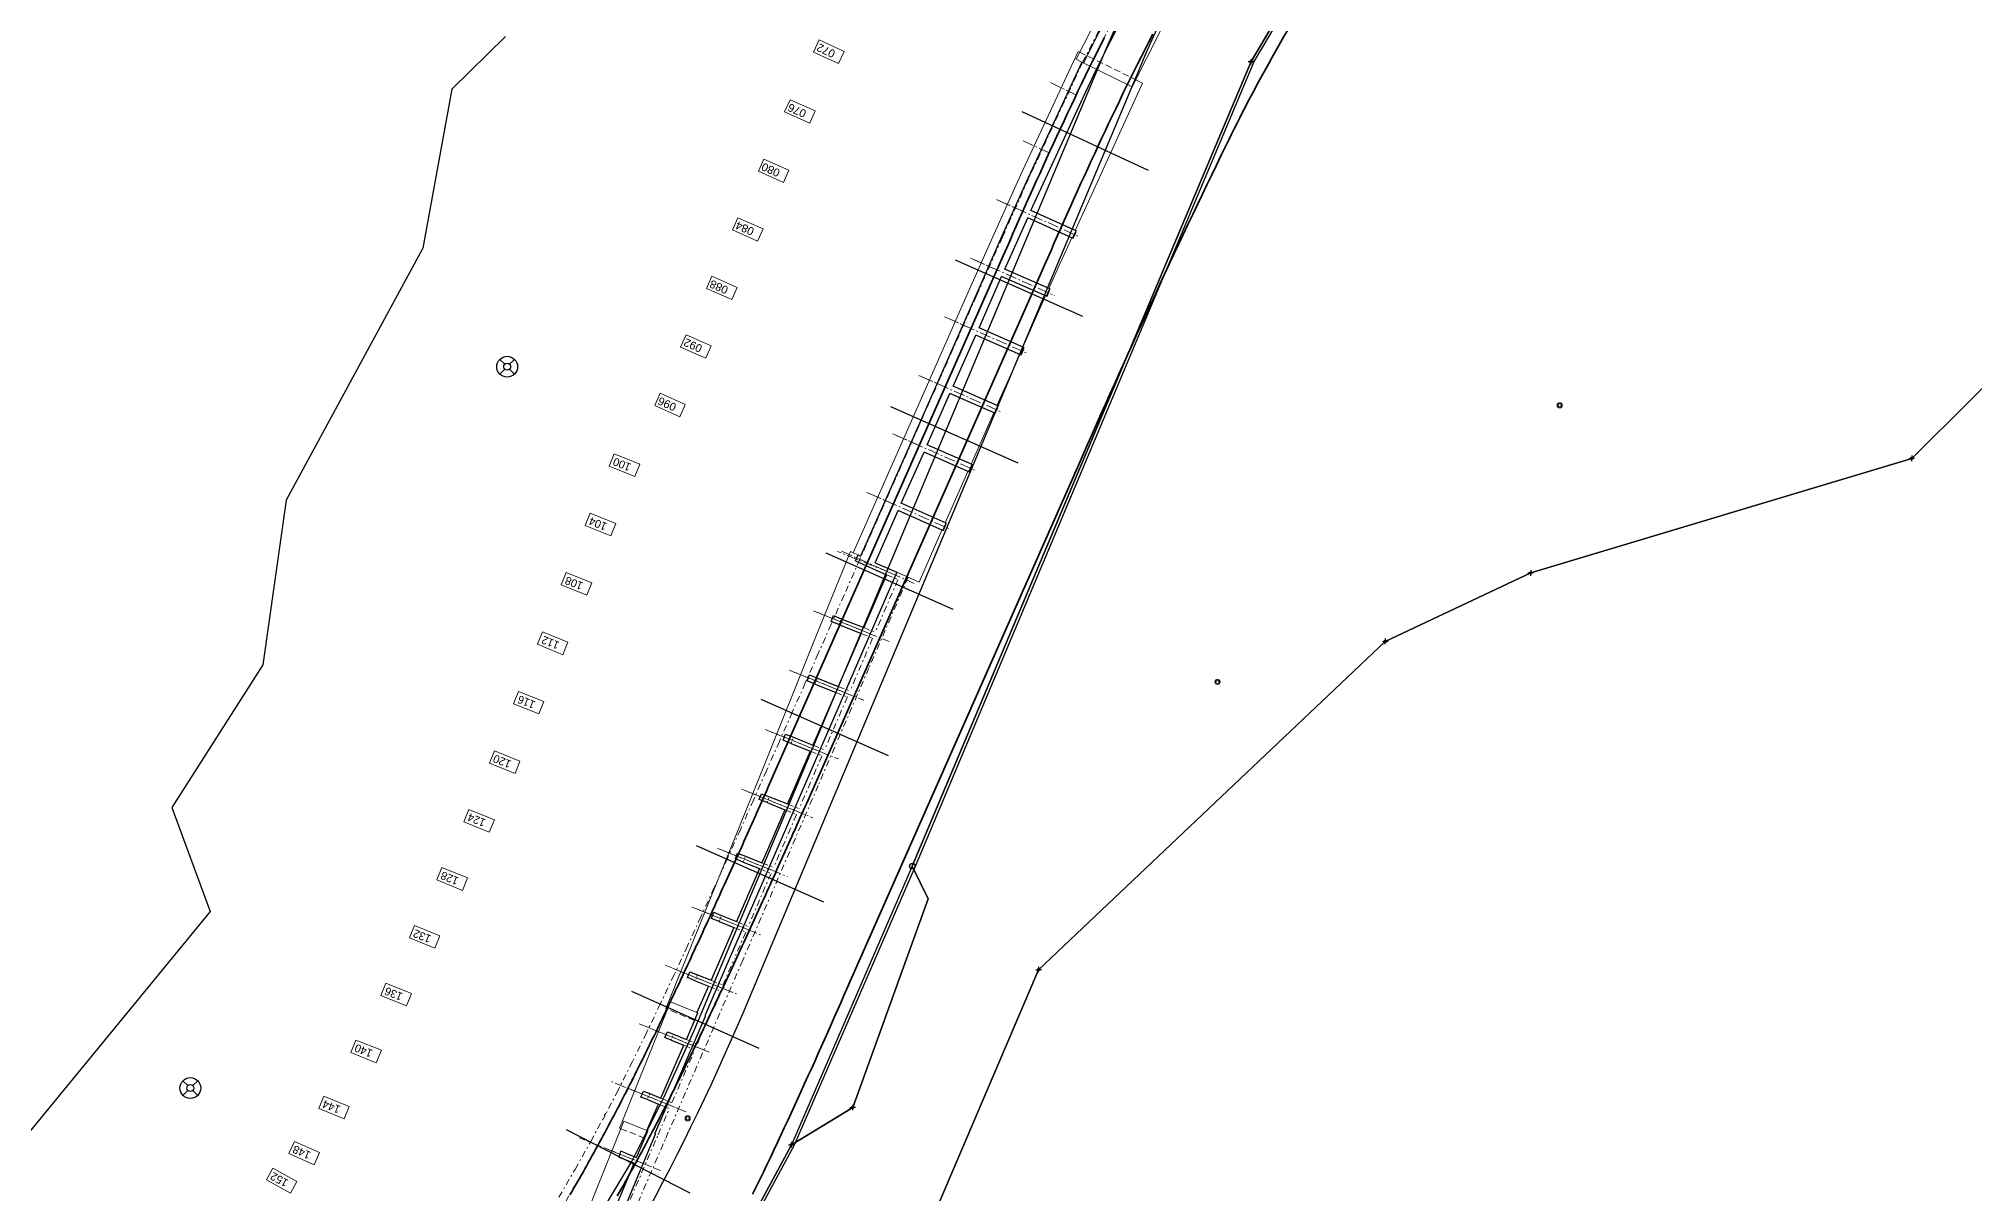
# Model space of a CAD drawing. Header units: metres. Extents: x 2678625 to 2679611, y 1205237 to 1205867.
# Drawn here: x 2678888.6 to 2679009.5, y 1205571.3 to 1205643.4 of the extents above; entities that cross this region are included whole.
import ezdxf

# ---------------------------------------------------------------- set-up
doc = ezdxf.new("R2010")
doc.units = ezdxf.units.M
for name, pattern in [('AUSGEZOGEN', [0]), ('GETRENNT2_S6', [0.8, 0.4, -0.2, 0, -0.2]), ('STRICHLINIE_S4', [0.1, 0, -0.1]), ('STRICHPUNKT2_S5', [1, 0.7, -0.15, 0, -0.15]), ('VERDECKT2_S2', [0.6, 0.4, -0.2])]:
    doc.linetypes.add(name, pattern=pattern)
for name, color, linetype, lineweight in [('BOLZEN', 250, 'AUSGEZOGEN', 25), ('GRABENPROFIL_AUSHUB', 1, 'AUSGEZOGEN', 35), ('HOHEITSGRENZPUNKT_1', 59, 'AUSGEZOGEN', 35), ('KREUZ', 250, 'AUSGEZOGEN', 25), ('LFP3_BOLZEN_1', 8, 'AUSGEZOGEN', 13), ('LFP3_STEIN', 8, 'AUSGEZOGEN', 13), ('PARZELLE', 250, 'AUSGEZOGEN', 25), ('SC_BEST__SCHACHT', 3, 'AUSGEZOGEN', 25), ('SELBSTAENDIGES_RECHT_1', 8, 'STRICHLINIE_S4', 13), ('Standard', 7, 'AUSGEZOGEN', 25), ('STRASSE__WEGE', 8, 'AUSGEZOGEN', 13), ('UEBRIGE_BEFEST', 8, 'AUSGEZOGEN', 13)]:
    doc.layers.add(name, color=color, linetype=linetype, lineweight=lineweight)
doc.layers.add('GM_QNEISYM_TEXT', color=7, linetype='AUSGEZOGEN')
doc.styles.add('ARIAL', font='arial.ttf')

# ---------------------------------------------------------------- blocks, each defined once
blk = doc.blocks.new('NSY101')
at = {"color": 0, "linetype": 'ByBlock', "lineweight": -2}
blk.add_circle((0, 0), 0.05, dxfattribs=at)
blk = doc.blocks.new('CDWK_PTTYP10')
at = {"layer": 'BOLZEN', "transparency": 33554687, "xscale": 6.999999465942426, "yscale": 6.999999465942426, "zscale": 6.999999465942426}
blk.add_blockref('NSY101', (0, 0), dxfattribs=at)
blk = doc.blocks.new('NSY115')
at = {"color": 0, "linetype": 'ByBlock', "lineweight": -2}
for p, q in [((-0.05, 0), (-0.02, 0)), ((0, 0.05), (0, 0.02)), ((0.05, 0), (0.02, 0)), ((0, -0.05), (0, -0.02))]:
    blk.add_line(p, q, dxfattribs=at)
blk.add_circle((0, 0), 0.02, dxfattribs=at)
blk = doc.blocks.new('CDWK_PTTYP31')
at = {"layer": 'KREUZ', "transparency": 33554687, "xscale": 2.692307590451224, "yscale": 2.692307590451224, "zscale": 2.692307590451224}
blk.add_blockref('NSY115', (-0.001, 0.002), dxfattribs=at)
blk = doc.blocks.new('COMPLEXOBJECT_102')
at = {"layer": 'STRASSE__WEGE', "color": 250, "linetype": 'AUSGEZOGEN', "lineweight": 25, "transparency": 33554687}
blk.add_line((48957.41, 45641.7), (48932.93, 45583.38), dxfattribs=at)
blk.add_lwpolyline([(48822.19, 45519.03), (48841.77, 45525.23), (48858.03, 45528.38), (48889.78, 45531.32), (48895.58, 45532.66), (48900.27, 45534.36), (48904.84, 45536.35), (48909.32, 45538.7), (48913.32, 45541.66), (48916.93, 45545.26), (48919.67, 45548.38), (48922.42, 45551.51), (48930.24, 45564), (48935.8, 45574.32), (48943.36, 45591.72), (48964.53, 45641.98), (48968.17, 45648.12)], dxfattribs=at)
for centre, radius, start, end in [((49026.57, 45612.67), 75, 120.0056, 157.2299), ((48794.53, 45641.49), 150.11, 325.3885, 337.226)]:
    blk.add_arc(centre, radius, start, end, dxfattribs=at)
blk = doc.blocks.new('CDWK_PTTYP20')
at = {"layer": 'LFP3_STEIN', "transparency": 33554687}
for radius in [0.125, 0.075]:
    blk.add_circle((0, 0), radius, dxfattribs=at)
blk = doc.blocks.new('CDWK_PTTYP32')
at = {"layer": 'GM_QNEISYM_TEXT', "color": 253, "lineweight": 25, "transparency": 33554687}
for p, q in [((-0.118, 0.118), (-0.354, 0.354)), ((0.118, 0.118), (0.354, 0.354)), ((-0.118, -0.118), (-0.354, -0.354)), ((0.118, -0.118), (0.354, -0.354))]:
    blk.add_line(p, q, dxfattribs=at)
for radius in [0.5, 0.167]:
    blk.add_circle((0, 0), radius, dxfattribs=at)

msp = doc.modelspace()

# ---------------------------------------------------------------- linework, layer by layer
at = {"layer": 'LFP3_BOLZEN_1', "color": 250, "linetype": 'AUSGEZOGEN', "lineweight": 25, "transparency": 33554687}
msp.add_lwpolyline([(2678935.6, 1205574.32), (2678939.44, 1205576.65), (2678944.15, 1205589.69), (2678943.16, 1205591.72)], close=True, dxfattribs=at)
at = {"layer": 'PARZELLE', "color": 250, "linetype": 'AUSGEZOGEN', "lineweight": 25, "transparency": 33554687}
for points in [[(2678885.27, 1205539.9), (2678888.95, 1205540.3), (2678893.99, 1205541.21), (2678898.82, 1205542.82), (2678903.4, 1205545.12), (2678907.62, 1205548.03), (2678911.3, 1205551.58), (2678914.46, 1205555.63), (2678915.29, 1205559.87), (2678921.02, 1205568.18), (2678922.89, 1205568.7), (2678925.62, 1205573.27), (2678927.65, 1205577.32), (2678929.52, 1205581.45), (2678955.29, 1205642.83), (2678957.31, 1205647.42)], [(2678917.74, 1205643.55), (2678914.39, 1205640.26), (2678912.56, 1205630.32), (2678904.02, 1205614.58), (2678902.56, 1205604.3), (2678896.89, 1205595.38), (2678899.27, 1205588.88), (2678885.94, 1205572.67)], [(2678857.83, 1205528.38), (2678889.58, 1205531.32), (2678895.38, 1205532.66), (2678900.07, 1205534.36), (2678904.64, 1205536.35), (2678909.12, 1205538.7), (2678913.12, 1205541.66), (2678935.77, 1205549.48), (2678951.05, 1205585.25), (2678972.72, 1205605.76), (2678981.81, 1205610.04), (2679005.62, 1205617.19), (2679013.02, 1205624.53)]]:
    msp.add_lwpolyline(points, dxfattribs=at)
at = {"layer": 'Standard', "color": 11, "linetype": 'AUSGEZOGEN', "lineweight": 18, "true_color": 0xff8585, "transparency": 33554687}
for p, q in [((2678955.23, 1205645.71), (2678953.4, 1205642.13)), ((2678958.7, 1205643.94), (2678956.9, 1205640.4)), ((2678953.52, 1205642.62), (2678953.63, 1205642.57)), ((2678953.4, 1205642.13), (2678953.76, 1205641.95)), ((2678953.76, 1205641.95), (2678956.9, 1205640.4)), ((2678957.12, 1205640.85), (2678957.55, 1205640.64)), ((2678948.45, 1205620.49), (2678949.87, 1205623.69)), ((2678945.22, 1205613.17), (2678946.63, 1205616.38)), ((2678943.58, 1205609.47), (2678945.01, 1205612.72)), ((2678939.46, 1205611.29), (2678939.29, 1205611.37)), ((2678939.77, 1205611.16), (2678939.46, 1205611.29)), ((2678942.19, 1205610.09), (2678943.58, 1205609.47)), ((2678928.05, 1205583.24), (2678925.05, 1205575.82)), ((2678929.7, 1205582.57), (2678928.05, 1205583.24)), ((2678927.86, 1205582.78), (2678927.76, 1205582.82)), ((2678922.14, 1205568.37), (2678925.14, 1205575.79)), ((2678925.05, 1205575.82), (2678924.86, 1205575.36)), ((2678924.86, 1205575.36), (2678924.95, 1205575.32))]:
    msp.add_line(p, q, dxfattribs=at)
at = {"layer": 'Standard', "color": 11, "linetype": 'VERDECKT2_S2', "lineweight": 18, "true_color": 0xff8585, "transparency": 33554687}
for p, q in [((2678953.63, 1205642.57), (2678957.12, 1205640.85)), ((2678929.55, 1205582.09), (2678927.86, 1205582.78)), ((2678926.43, 1205574.73), (2678924.95, 1205575.32))]:
    msp.add_line(p, q, dxfattribs=at)
at = {"layer": 'Standard', "color": 11, "linetype": 'STRICHPUNKT2_S5', "lineweight": 18, "true_color": 0xff8585, "transparency": 33554687}
for p, q in [((2678953.41, 1205639.89), (2678951.78, 1205640.67)), ((2678951.72, 1205636.29), (2678950.08, 1205637.04)), ((2678950.06, 1205632.63), (2678948.42, 1205633.36)), ((2678948.44, 1205628.97), (2678946.79, 1205629.7)), ((2678946.82, 1205625.31), (2678945.18, 1205626.04)), ((2678945.2, 1205621.66), (2678943.56, 1205622.38)), ((2678943.59, 1205618), (2678941.94, 1205618.73)), ((2678941.97, 1205614.34), (2678940.32, 1205615.07)), ((2678941.77, 1205610.05), (2678938.48, 1205611.38)), ((2678940.28, 1205606.34), (2678936.98, 1205607.67)), ((2678938.78, 1205602.63), (2678935.49, 1205603.96)), ((2678937.28, 1205598.92), (2678933.99, 1205600.25)), ((2678935.78, 1205595.21), (2678932.49, 1205596.54)), ((2678934.29, 1205591.5), (2678930.99, 1205592.83)), ((2678932.79, 1205587.8), (2678929.39, 1205589.17)), ((2678931.29, 1205584.09), (2678927.71, 1205585.53)), ((2678929.79, 1205580.38), (2678925.99, 1205581.91)), ((2678928.3, 1205576.67), (2678924.21, 1205578.32)), ((2678926.8, 1205572.96), (2678922.33, 1205574.76))]:
    msp.add_line(p, q, dxfattribs=at)
at = {"layer": 'Standard', "color": 11, "linetype": 'AUSGEZOGEN', "lineweight": 25, "true_color": 0xff8585, "transparency": 33554687}
for p, q in [((2678957.91, 1205635.17), (2678950.02, 1205638.84)), ((2678948.95, 1205629.02), (2678950.37, 1205632.22)), ((2678953.18, 1205630.96), (2678950.37, 1205632.22)), ((2678953.39, 1205631.41), (2678950.57, 1205632.67)), ((2678953.18, 1205630.96), (2678953.39, 1205631.41)), ((2678953.82, 1205626.05), (2678945.86, 1205629.57)), ((2678947.33, 1205625.36), (2678948.74, 1205628.56)), ((2678951.54, 1205627.32), (2678948.74, 1205628.56)), ((2678951.75, 1205627.78), (2678948.95, 1205629.02)), ((2678951.54, 1205627.32), (2678951.75, 1205627.78)), ((2678945.71, 1205621.7), (2678947.13, 1205624.9)), ((2678949.92, 1205623.67), (2678947.13, 1205624.9)), ((2678950.13, 1205624.12), (2678947.33, 1205625.36)), ((2678949.92, 1205623.67), (2678950.13, 1205624.12)), ((2678944.09, 1205618.05), (2678945.51, 1205621.25)), ((2678948.31, 1205620.01), (2678945.51, 1205621.25)), ((2678948.51, 1205620.47), (2678945.71, 1205621.7)), ((2678949.77, 1205616.9), (2678941.81, 1205620.42)), ((2678948.31, 1205620.01), (2678948.51, 1205620.47)), ((2678942.47, 1205614.39), (2678943.89, 1205617.59)), ((2678946.69, 1205616.35), (2678943.89, 1205617.59)), ((2678946.89, 1205616.81), (2678944.09, 1205618.05)), ((2678946.69, 1205616.35), (2678946.89, 1205616.81)), ((2678940.83, 1205610.68), (2678942.27, 1205613.93)), ((2678945.06, 1205612.7), (2678942.27, 1205613.93)), ((2678945.27, 1205613.15), (2678942.47, 1205614.39)), ((2678945.06, 1205612.7), (2678945.27, 1205613.15)), ((2678945.72, 1205607.76), (2678937.77, 1205611.28)), ((2678939.6, 1205610.79), (2678939.77, 1205611.16)), ((2678939.77, 1205611.16), (2678939.92, 1205611.09)), ((2678939.6, 1205610.79), (2678941.55, 1205609.93)), ((2678941.55, 1205609.93), (2678940.12, 1205606.62)), ((2678940.83, 1205610.68), (2678942.19, 1205610.09)), ((2678938.57, 1205606.81), (2678939.96, 1205606.25)), ((2678938.72, 1205607.18), (2678940.12, 1205606.62)), ((2678938.37, 1205602.58), (2678936.94, 1205599.28)), ((2678937.08, 1205603.1), (2678938.37, 1205602.58)), ((2678937.23, 1205603.47), (2678938.53, 1205602.95)), ((2678941.68, 1205598.61), (2678933.72, 1205602.13)), ((2678935.58, 1205599.39), (2678936.78, 1205598.91)), ((2678935.73, 1205599.77), (2678936.94, 1205599.28)), ((2678934.08, 1205595.69), (2678935.19, 1205595.24)), ((2678934.23, 1205596.06), (2678935.35, 1205595.61)), ((2678937.63, 1205589.47), (2678929.68, 1205592.99)), ((2678932.59, 1205591.98), (2678933.6, 1205591.57)), ((2678932.73, 1205592.35), (2678933.76, 1205591.93)), ((2678933.6, 1205591.57), (2678932.17, 1205588.26)), ((2678931.09, 1205588.27), (2678932.01, 1205587.9)), ((2678931.24, 1205588.64), (2678932.17, 1205588.26)), ((2678929.59, 1205584.56), (2678930.42, 1205584.22)), ((2678929.74, 1205584.93), (2678930.58, 1205584.59)), ((2678933.58, 1205580.33), (2678925.64, 1205583.9)), ((2678930.42, 1205584.22), (2678929.7, 1205582.57)), ((2678927.06, 1205575.01), (2678930.23, 1205582.36)), ((2678929.04, 1205580.9), (2678929.75, 1205582.55)), ((2678929.7, 1205582.57), (2678929.75, 1205582.55)), ((2678930.19, 1205582.38), (2678930.23, 1205582.36)), ((2678928.09, 1205580.85), (2678928.88, 1205580.53)), ((2678928.24, 1205581.22), (2678929.04, 1205580.9)), ((2678927.45, 1205577.23), (2678928.88, 1205580.53)), ((2678926.75, 1205577.51), (2678927.45, 1205577.23)), ((2678926.57, 1205575.21), (2678927.29, 1205576.86)), ((2678926.6, 1205577.14), (2678927.29, 1205576.86)), ((2678929.28, 1205571.3), (2678921.54, 1205575.26)), ((2678924.02, 1205567.61), (2678927.11, 1205574.99)), ((2678925.93, 1205573.53), (2678926.62, 1205575.19)), ((2678926.57, 1205575.21), (2678926.62, 1205575.19)), ((2678927.06, 1205575.01), (2678927.11, 1205574.99)), ((2678925.25, 1205573.8), (2678925.93, 1205573.53)), ((2678924.39, 1205569.84), (2678925.77, 1205573.16)), ((2678925.1, 1205573.43), (2678925.77, 1205573.16))]:
    msp.add_line(p, q, dxfattribs=at)
at = {"layer": 'Standard', "color": 11, "linetype": 'STRICHPUNKT2_S5', "lineweight": 13, "true_color": 0xff8585, "transparency": 33554687}
for p, q in [((2678948.63, 1205633.27), (2678953.65, 1205631.02)), ((2678947, 1205629.61), (2678952.03, 1205627.38)), ((2678945.38, 1205625.95), (2678950.41, 1205623.72)), ((2678943.76, 1205622.29), (2678948.79, 1205620.07)), ((2678942.15, 1205618.63), (2678947.17, 1205616.41)), ((2678940.53, 1205614.98), (2678945.56, 1205612.75)), ((2678938.75, 1205611.39), (2678943.28, 1205609.38)), ((2678937.22, 1205607.58), (2678941.71, 1205605.76)), ((2678935.72, 1205603.87), (2678940.12, 1205602.09)), ((2678934.22, 1205600.16), (2678938.54, 1205598.42)), ((2678932.72, 1205596.45), (2678936.95, 1205594.74)), ((2678931.23, 1205592.74), (2678935.36, 1205591.07)), ((2678929.73, 1205589.03), (2678933.77, 1205587.4)), ((2678928.23, 1205585.32), (2678932.19, 1205583.73)), ((2678926.76, 1205581.6), (2678930.6, 1205580.05)), ((2678925.31, 1205577.88), (2678929.01, 1205576.38)), ((2678923.93, 1205574.12), (2678927.42, 1205572.71))]:
    msp.add_line(p, q, dxfattribs=at)
at = {"layer": 'Standard', "color": 11, "linetype": 'GETRENNT2_S6', "lineweight": 18, "true_color": 0xff8585, "transparency": 33554687}
for p, q in [((2678953.18, 1205630.96), (2678953.22, 1205630.94)), ((2678953.22, 1205630.94), (2678953.43, 1205631.39)), ((2678953.39, 1205631.41), (2678953.43, 1205631.39)), ((2678951.54, 1205627.32), (2678951.58, 1205627.31)), ((2678951.58, 1205627.31), (2678951.78, 1205627.77)), ((2678951.75, 1205627.78), (2678951.78, 1205627.77)), ((2678949.92, 1205623.67), (2678949.96, 1205623.65)), ((2678949.96, 1205623.65), (2678950.16, 1205624.11)), ((2678950.13, 1205624.12), (2678950.16, 1205624.11)), ((2678948.31, 1205620.01), (2678948.34, 1205619.99)), ((2678948.34, 1205619.99), (2678948.54, 1205620.45)), ((2678948.51, 1205620.47), (2678948.54, 1205620.45)), ((2678946.69, 1205616.35), (2678946.72, 1205616.34)), ((2678946.72, 1205616.34), (2678946.92, 1205616.79)), ((2678946.89, 1205616.81), (2678946.92, 1205616.79)), ((2678945.06, 1205612.7), (2678945.1, 1205612.68)), ((2678945.1, 1205612.68), (2678945.3, 1205613.14)), ((2678945.27, 1205613.15), (2678945.3, 1205613.14)), ((2678941.55, 1205609.93), (2678942.26, 1205609.61)), ((2678942.26, 1205609.61), (2678940.84, 1205606.33)), ((2678939.96, 1205606.25), (2678940.68, 1205605.96)), ((2678940.12, 1205606.62), (2678940.84, 1205606.33)), ((2678940.68, 1205605.96), (2678939.26, 1205602.66)), ((2678938.37, 1205602.58), (2678939.1, 1205602.29)), ((2678938.53, 1205602.95), (2678939.26, 1205602.66)), ((2678939.1, 1205602.29), (2678937.67, 1205598.98)), ((2678936.94, 1205599.28), (2678937.67, 1205598.98)), ((2678936.78, 1205598.91), (2678937.51, 1205598.62)), ((2678935.35, 1205595.61), (2678936.08, 1205595.31)), ((2678935.92, 1205594.94), (2678934.49, 1205591.64)), ((2678935.19, 1205595.24), (2678935.92, 1205594.94)), ((2678933.76, 1205591.93), (2678934.49, 1205591.64)), ((2678934.33, 1205591.27), (2678932.9, 1205587.96)), ((2678933.6, 1205591.57), (2678934.33, 1205591.27)), ((2678932.17, 1205588.26), (2678932.9, 1205587.96)), ((2678932.01, 1205587.9), (2678932.75, 1205587.6)), ((2678932.75, 1205587.6), (2678932.04, 1205585.96)), ((2678931.32, 1205584.29), (2678932.04, 1205585.96)), ((2678930.58, 1205584.59), (2678931.32, 1205584.29)), ((2678929.73, 1205580.62), (2678931.16, 1205583.92)), ((2678930.42, 1205584.22), (2678931.16, 1205583.92)), ((2678929.04, 1205580.9), (2678929.73, 1205580.62)), ((2678928.14, 1205576.95), (2678929.57, 1205580.25)), ((2678928.88, 1205580.53), (2678929.57, 1205580.25)), ((2678927.45, 1205577.23), (2678928.14, 1205576.95)), ((2678927.29, 1205576.86), (2678927.98, 1205576.58))]:
    msp.add_line(p, q, dxfattribs=at)
at = {"layer": 'Standard', "color": 11, "linetype": 'STRICHLINIE_S4', "lineweight": 18, "true_color": 0xff8585, "transparency": 33554687}
for p, q in [((2678938.57, 1205606.81), (2678938.72, 1205607.18)), ((2678937.08, 1205603.1), (2678937.23, 1205603.47)), ((2678935.58, 1205599.39), (2678935.73, 1205599.77)), ((2678934.08, 1205595.69), (2678934.23, 1205596.06)), ((2678932.59, 1205591.98), (2678932.73, 1205592.35)), ((2678931.09, 1205588.27), (2678931.24, 1205588.64)), ((2678929.74, 1205584.93), (2678929.59, 1205584.56)), ((2678928.09, 1205580.85), (2678928.24, 1205581.22)), ((2678926.75, 1205577.51), (2678926.6, 1205577.14))]:
    msp.add_line(p, q, dxfattribs=at)
at = {"layer": 'Standard', "color": 11, "linetype": 'GETRENNT2_S6', "lineweight": 18, "true_color": 0xff8585, "transparency": 33554687}
for points in [[(2678988.12, 1205680.71), (2678984.53, 1205678.39), (2678981.26, 1205676.06), (2678978.09, 1205673.57), (2678975.05, 1205670.94), (2678972.13, 1205668.17), (2678969.34, 1205665.27), (2678966.69, 1205662.24), (2678964.19, 1205659.1), (2678961.83, 1205655.84), (2678959.63, 1205652.47), (2678957.56, 1205649.02), (2678955.63, 1205645.5), (2678953.8, 1205641.93), (2678950.42, 1205634.66), (2678948.79, 1205631.01), (2678947.17, 1205627.35), (2678943.93, 1205620.03), (2678939.88, 1205610.89)], [(2678988.38, 1205680.28), (2678984.81, 1205677.98), (2678981.56, 1205675.65), (2678978.41, 1205673.18), (2678975.38, 1205670.57), (2678972.48, 1205667.82), (2678969.71, 1205664.93), (2678967.08, 1205661.92), (2678964.59, 1205658.79), (2678962.24, 1205655.55), (2678960.05, 1205652.21), (2678958, 1205648.77), (2678956.07, 1205645.27), (2678954.25, 1205641.71), (2678950.88, 1205634.45), (2678949.24, 1205630.8), (2678947.63, 1205627.14), (2678944.39, 1205619.83), (2678940.34, 1205610.68)], [(2678939.88, 1205610.89), (2678938.9, 1205608.66), (2678938.09, 1205606.83), (2678937.28, 1205605), (2678936.47, 1205603.17), (2678935.66, 1205601.34), (2678934.85, 1205599.51), (2678934.04, 1205597.68), (2678933.23, 1205595.85), (2678932.42, 1205594.02), (2678931.6, 1205592.2), (2678930.77, 1205590.38), (2678929.94, 1205588.56), (2678929.11, 1205586.74), (2678928.27, 1205584.93), (2678927.41, 1205583.12), (2678926.55, 1205581.31), (2678925.67, 1205579.52), (2678924.77, 1205577.73), (2678923.83, 1205575.9)], [(2678924.45, 1205576.06), (2678925.37, 1205577.85), (2678926.27, 1205579.64), (2678927.15, 1205581.44), (2678928.02, 1205583.25), (2678928.87, 1205585.06), (2678929.72, 1205586.88), (2678930.55, 1205588.7), (2678931.38, 1205590.52), (2678932.21, 1205592.34), (2678933.03, 1205594.17), (2678933.84, 1205596), (2678934.65, 1205597.83), (2678935.46, 1205599.66), (2678936.27, 1205601.49), (2678937.08, 1205603.32), (2678937.89, 1205605.15), (2678938.7, 1205606.98), (2678939.51, 1205608.81), (2678940.34, 1205610.68)], [(2678942.9, 1205609.77), (2678940.45, 1205604.11), (2678937.28, 1205596.77), (2678932.52, 1205585.75)], [(2678937.51, 1205598.62), (2678936.8, 1205596.97), (2678936.08, 1205595.31)], [(2678924.58, 1205567.39), (2678927.75, 1205574.73), (2678932.52, 1205585.75)], [(2678921.07, 1205571.04), (2678922.08, 1205572.78), (2678923.06, 1205574.53), (2678924.01, 1205576.3)], [(2678921.5, 1205570.78), (2678922.52, 1205572.53), (2678923.5, 1205574.29), (2678924.45, 1205576.06)], [(2678924.1, 1205567.6), (2678927.27, 1205574.94), (2678927.98, 1205576.58)]]:
    msp.add_lwpolyline(points, dxfattribs=at)
at = {"layer": 'Standard', "color": 11, "linetype": 'AUSGEZOGEN', "lineweight": 25, "true_color": 0xff8585, "transparency": 33554687}
for points in [[(2678988.15, 1205680.66), (2678984.56, 1205678.35), (2678981.29, 1205676.01), (2678978.13, 1205673.53), (2678975.09, 1205670.9), (2678972.17, 1205668.13), (2678969.38, 1205665.23), (2678966.74, 1205662.21), (2678964.23, 1205659.06), (2678961.88, 1205655.8), (2678959.68, 1205652.44), (2678957.61, 1205649), (2678955.67, 1205645.48), (2678954.75, 1205643.7), (2678953.85, 1205641.9)], [(2678950.57, 1205632.67), (2678952.14, 1205636.09), (2678953.81, 1205639.7), (2678954.66, 1205641.51), (2678955.56, 1205643.29), (2678956.47, 1205645.06), (2678957.44, 1205646.83), (2678959.27, 1205650.05)], [(2678953.76, 1205641.95), (2678950.38, 1205634.68), (2678948.74, 1205631.03), (2678947.12, 1205627.37), (2678943.89, 1205620.05), (2678939.92, 1205611.09)], [(2678942.19, 1205610.09), (2678939.73, 1205604.41), (2678936.55, 1205597.06), (2678934.96, 1205593.39), (2678931.78, 1205586.05), (2678930.19, 1205582.38)], [(2678938.57, 1205606.81), (2678938.08, 1205607.01), (2678938.23, 1205607.38), (2678938.72, 1205607.18)], [(2678939.96, 1205606.25), (2678939.25, 1205604.61), (2678938.53, 1205602.95)], [(2678937.08, 1205603.1), (2678936.59, 1205603.3), (2678936.74, 1205603.67), (2678937.23, 1205603.47)], [(2678935.58, 1205599.39), (2678935.09, 1205599.59), (2678935.24, 1205599.96), (2678935.73, 1205599.77)], [(2678936.78, 1205598.91), (2678936.07, 1205597.27), (2678935.35, 1205595.61)], [(2678934.08, 1205595.69), (2678933.59, 1205595.88), (2678933.74, 1205596.25), (2678934.23, 1205596.06)], [(2678935.19, 1205595.24), (2678934.48, 1205593.6), (2678933.76, 1205591.93)], [(2678932.59, 1205591.98), (2678932.1, 1205592.17), (2678932.24, 1205592.54), (2678932.73, 1205592.35)], [(2678931.09, 1205588.27), (2678930.6, 1205588.46), (2678930.75, 1205588.84), (2678931.24, 1205588.64)], [(2678932.01, 1205587.9), (2678931.3, 1205586.25), (2678930.58, 1205584.59)], [(2678929.59, 1205584.56), (2678929.1, 1205584.76), (2678929.25, 1205585.13), (2678929.74, 1205584.93)], [(2678928.09, 1205580.85), (2678927.7, 1205581.01), (2678927.85, 1205581.38), (2678928.24, 1205581.22)], [(2678926.6, 1205577.14), (2678926.2, 1205577.3), (2678926.35, 1205577.67), (2678926.75, 1205577.51)], [(2678925.25, 1205573.8), (2678924.94, 1205573.92), (2678924.79, 1205573.55), (2678925.1, 1205573.43)]]:
    msp.add_lwpolyline(points, dxfattribs=at)
at = {"layer": 'Standard', "color": 11, "linetype": 'AUSGEZOGEN', "lineweight": 35, "true_color": 0xff8585, "transparency": 33554687}
for points in [[(2678924.72, 1205571.12), (2678924.84, 1205571.33), (2678924.96, 1205571.54), (2678925.08, 1205571.75), (2678925.2, 1205571.96), (2678925.32, 1205572.17), (2678925.43, 1205572.38), (2678925.55, 1205572.6), (2678925.67, 1205572.81), (2678925.79, 1205573.02), (2678925.9, 1205573.23), (2678926.02, 1205573.45), (2678926.13, 1205573.66), (2678926.25, 1205573.88), (2678926.36, 1205574.09), (2678926.48, 1205574.31), (2678926.59, 1205574.52), (2678926.7, 1205574.74), (2678926.82, 1205574.95), (2678926.93, 1205575.17), (2678927.04, 1205575.38), (2678927.16, 1205575.6), (2678927.27, 1205575.82), (2678927.38, 1205576.04), (2678927.49, 1205576.25), (2678927.61, 1205576.47), (2678927.72, 1205576.69), (2678927.83, 1205576.91), (2678927.94, 1205577.13), (2678928.05, 1205577.34), (2678928.16, 1205577.56), (2678928.27, 1205577.78), (2678928.38, 1205578), (2678928.49, 1205578.22), (2678928.6, 1205578.44), (2678928.71, 1205578.66), (2678928.82, 1205578.88), (2678928.92, 1205579.11), (2678929.03, 1205579.33), (2678929.14, 1205579.55), (2678929.25, 1205579.77), (2678929.36, 1205579.99), (2678929.46, 1205580.21), (2678929.57, 1205580.44), (2678929.68, 1205580.66), (2678929.79, 1205580.88), (2678929.89, 1205581.1), (2678930, 1205581.33), (2678930.11, 1205581.55), (2678930.21, 1205581.77), (2678930.32, 1205582), (2678930.42, 1205582.22), (2678930.53, 1205582.45), (2678930.64, 1205582.67), (2678930.74, 1205582.9), (2678930.85, 1205583.12), (2678930.95, 1205583.34), (2678931.06, 1205583.57), (2678931.16, 1205583.8), (2678931.27, 1205584.02), (2678931.37, 1205584.25), (2678931.48, 1205584.47), (2678931.58, 1205584.7), (2678931.69, 1205584.92), (2678931.79, 1205585.15), (2678931.9, 1205585.38), (2678932, 1205585.6), (2678932.11, 1205585.83), (2678932.21, 1205586.06), (2678932.32, 1205586.28), (2678932.42, 1205586.51), (2678932.53, 1205586.74), (2678932.63, 1205586.96), (2678932.73, 1205587.19), (2678932.84, 1205587.42), (2678932.94, 1205587.65), (2678933.05, 1205587.87), (2678933.15, 1205588.1), (2678933.26, 1205588.33), (2678933.36, 1205588.56), (2678933.46, 1205588.78), (2678933.57, 1205589.01), (2678933.67, 1205589.24), (2678933.77, 1205589.47), (2678933.88, 1205589.69), (2678933.98, 1205589.92), (2678934.08, 1205590.15), (2678934.19, 1205590.38), (2678934.29, 1205590.6), (2678934.39, 1205590.83), (2678934.5, 1205591.06), (2678934.6, 1205591.29), (2678934.7, 1205591.52), (2678934.8, 1205591.74), (2678934.91, 1205591.97), (2678935.01, 1205592.2), (2678935.11, 1205592.43), (2678935.21, 1205592.66), (2678935.32, 1205592.88), (2678935.42, 1205593.11), (2678935.52, 1205593.34), (2678935.62, 1205593.57), (2678935.72, 1205593.8), (2678935.83, 1205594.02), (2678935.93, 1205594.25), (2678936.03, 1205594.48), (2678936.13, 1205594.71), (2678936.23, 1205594.94), (2678936.33, 1205595.17), (2678936.44, 1205595.4), (2678936.54, 1205595.62), (2678951.21, 1205628.79), (2678951.42, 1205629.26), (2678951.62, 1205629.72), (2678951.83, 1205630.18), (2678952.03, 1205630.65), (2678952.24, 1205631.11), (2678952.45, 1205631.58), (2678952.66, 1205632.05), (2678952.86, 1205632.51), (2678953.07, 1205632.98), (2678953.28, 1205633.44), (2678953.49, 1205633.91), (2678953.7, 1205634.38), (2678953.92, 1205634.84), (2678954.13, 1205635.31), (2678954.34, 1205635.78), (2678954.56, 1205636.24), (2678954.77, 1205636.71), (2678954.99, 1205637.18), (2678955.21, 1205637.64), (2678955.43, 1205638.11), (2678955.65, 1205638.58), (2678955.87, 1205639.04), (2678956.1, 1205639.51), (2678956.32, 1205639.98), (2678956.55, 1205640.44), (2678956.78, 1205640.91), (2678957.01, 1205641.37), (2678957.24, 1205641.83), (2678957.48, 1205642.3), (2678957.72, 1205642.76), (2678957.95, 1205643.22), (2678958.19, 1205643.69)], [(2678933.17, 1205571.23), (2678933.4, 1205571.69), (2678933.63, 1205572.15), (2678933.85, 1205572.61), (2678934.07, 1205573.07), (2678934.29, 1205573.53), (2678934.51, 1205573.99), (2678934.73, 1205574.45), (2678934.95, 1205574.91), (2678935.16, 1205575.37), (2678935.38, 1205575.83), (2678935.59, 1205576.29), (2678935.8, 1205576.75), (2678936.01, 1205577.21), (2678936.22, 1205577.67), (2678936.43, 1205578.14), (2678936.64, 1205578.6), (2678936.85, 1205579.06), (2678937.06, 1205579.52), (2678937.26, 1205579.98), (2678937.47, 1205580.44), (2678937.67, 1205580.9), (2678937.88, 1205581.36), (2678938.08, 1205581.82), (2678938.28, 1205582.27), (2678938.49, 1205582.73), (2678938.69, 1205583.19), (2678938.89, 1205583.65), (2678953.57, 1205616.81)]]:
    msp.add_lwpolyline(points, dxfattribs=at)
at = {"layer": 'Standard', "color": 21, "linetype": 'AUSGEZOGEN', "lineweight": 35, "true_color": 0xffa8a8, "transparency": 33554687}
msp.add_lwpolyline([(2678955.16, 1205643.48), (2678954.92, 1205643), (2678954.69, 1205642.53), (2678954.45, 1205642.06), (2678954.22, 1205641.59), (2678953.99, 1205641.11), (2678953.76, 1205640.64), (2678953.53, 1205640.17), (2678953.31, 1205639.7), (2678953.08, 1205639.22), (2678952.86, 1205638.75), (2678952.64, 1205638.28), (2678952.42, 1205637.81), (2678952.2, 1205637.33), (2678951.98, 1205636.86), (2678951.76, 1205636.39), (2678951.55, 1205635.92), (2678951.34, 1205635.45), (2678951.12, 1205634.98), (2678950.91, 1205634.51), (2678950.7, 1205634.04), (2678950.49, 1205633.57), (2678950.28, 1205633.11), (2678950.07, 1205632.64), (2678949.86, 1205632.17), (2678949.66, 1205631.7), (2678949.45, 1205631.24), (2678949.25, 1205630.77), (2678949.04, 1205630.31), (2678948.83, 1205629.84), (2678934.16, 1205596.68), (2678934.06, 1205596.45), (2678933.96, 1205596.22), (2678933.86, 1205595.99), (2678933.76, 1205595.77), (2678933.65, 1205595.54), (2678933.55, 1205595.31), (2678933.45, 1205595.08), (2678933.35, 1205594.86), (2678933.25, 1205594.63), (2678933.15, 1205594.4), (2678933.04, 1205594.17), (2678932.94, 1205593.95), (2678932.84, 1205593.72), (2678932.74, 1205593.49), (2678932.64, 1205593.26), (2678932.54, 1205593.04), (2678932.44, 1205592.81), (2678932.33, 1205592.59), (2678932.23, 1205592.35), (2678932.13, 1205592.13), (2678932.02, 1205591.9), (2678931.92, 1205591.68), (2678931.82, 1205591.45), (2678931.72, 1205591.23), (2678931.61, 1205590.99), (2678931.51, 1205590.77), (2678931.41, 1205590.54), (2678931.3, 1205590.32), (2678931.2, 1205590.09), (2678931.1, 1205589.86), (2678930.99, 1205589.63), (2678930.89, 1205589.41), (2678930.79, 1205589.18), (2678930.68, 1205588.96), (2678930.58, 1205588.73), (2678930.48, 1205588.5), (2678930.37, 1205588.28), (2678930.27, 1205588.05), (2678930.16, 1205587.82), (2678930.06, 1205587.6), (2678929.96, 1205587.37), (2678929.85, 1205587.14), (2678929.75, 1205586.92), (2678929.64, 1205586.7), (2678929.54, 1205586.47), (2678929.43, 1205586.24), (2678929.33, 1205586.02), (2678929.23, 1205585.79), (2678929.12, 1205585.57), (2678929.02, 1205585.34), (2678928.91, 1205585.12), (2678928.81, 1205584.9), (2678928.7, 1205584.67), (2678928.6, 1205584.44), (2678928.5, 1205584.23), (2678928.39, 1205584.01), (2678928.29, 1205583.78), (2678928.18, 1205583.56), (2678928.07, 1205583.33), (2678927.97, 1205583.11), (2678927.86, 1205582.89), (2678927.76, 1205582.67), (2678927.65, 1205582.45), (2678927.55, 1205582.23), (2678927.44, 1205582.01), (2678927.34, 1205581.79), (2678927.23, 1205581.56), (2678927.12, 1205581.34), (2678927.02, 1205581.13), (2678926.91, 1205580.91), (2678926.8, 1205580.69), (2678926.7, 1205580.47), (2678926.59, 1205580.25), (2678926.48, 1205580.03), (2678926.38, 1205579.82), (2678926.27, 1205579.6), (2678926.16, 1205579.38), (2678926.05, 1205579.17), (2678925.94, 1205578.95), (2678925.83, 1205578.73), (2678925.73, 1205578.51), (2678925.62, 1205578.3), (2678925.51, 1205578.09), (2678925.4, 1205577.87), (2678925.29, 1205577.65), (2678925.18, 1205577.44), (2678925.07, 1205577.23), (2678924.96, 1205577.01), (2678924.85, 1205576.8), (2678924.74, 1205576.59), (2678924.63, 1205576.37), (2678924.52, 1205576.16), (2678924.4, 1205575.95), (2678924.29, 1205575.74), (2678924.18, 1205575.53), (2678924.07, 1205575.31), (2678923.96, 1205575.11), (2678923.84, 1205574.9), (2678923.73, 1205574.69), (2678923.61, 1205574.47), (2678923.5, 1205574.27), (2678923.39, 1205574.06), (2678923.27, 1205573.85), (2678923.16, 1205573.64), (2678923.05, 1205573.44), (2678922.93, 1205573.23), (2678922.81, 1205573.02), (2678922.7, 1205572.81), (2678922.58, 1205572.61), (2678922.46, 1205572.4), (2678922.35, 1205572.2), (2678922.23, 1205572), (2678922.11, 1205571.79), (2678921.99, 1205571.59), (2678921.88, 1205571.38), (2678921.76, 1205571.18)], dxfattribs=at)
at = {"layer": 'Standard', "color": 11, "linetype": 'AUSGEZOGEN', "lineweight": 18, "true_color": 0xff8585, "transparency": 33554687}
for points in [[(2678938.9, 1205642.62), (2678937.34, 1205643.34), (2678936.99, 1205642.58), (2678938.55, 1205641.86), (2678938.9, 1205642.62)], [(2678939.46, 1205611.29), (2678943.43, 1205620.25), (2678946.66, 1205627.57), (2678948.28, 1205631.23), (2678949.92, 1205634.88), (2678953.52, 1205642.62)], [(2678953.34, 1205631.44), (2678954.07, 1205633.01), (2678957.55, 1205640.64)], [(2678937.09, 1205638.9), (2678935.52, 1205639.6), (2678935.18, 1205638.84), (2678936.75, 1205638.13), (2678937.09, 1205638.9)], [(2678935.45, 1205635.19), (2678933.87, 1205635.89), (2678933.54, 1205635.13), (2678935.11, 1205634.43), (2678935.45, 1205635.19)], [(2678933.83, 1205631.54), (2678932.26, 1205632.23), (2678931.92, 1205631.47), (2678933.49, 1205630.77), (2678933.83, 1205631.54)], [(2678951.69, 1205627.81), (2678952.4, 1205629.4), (2678953.13, 1205630.98)], [(2678932.21, 1205627.88), (2678930.64, 1205628.57), (2678930.3, 1205627.81), (2678931.87, 1205627.12), (2678932.21, 1205627.88)], [(2678950.07, 1205624.15), (2678950.78, 1205625.75), (2678951.49, 1205627.35)], [(2678930.59, 1205624.22), (2678929.02, 1205624.92), (2678928.68, 1205624.15), (2678930.25, 1205623.46), (2678930.59, 1205624.22)], [(2678928.97, 1205620.56), (2678927.4, 1205621.26), (2678927.06, 1205620.5), (2678928.64, 1205619.8), (2678928.97, 1205620.56)], [(2678946.83, 1205616.83), (2678947.54, 1205618.43), (2678948.25, 1205620.03)], [(2678926.12, 1205616.83), (2678924.53, 1205617.48), (2678924.22, 1205616.71), (2678925.81, 1205616.06), (2678926.12, 1205616.83)], [(2678924.63, 1205613.13), (2678923.03, 1205613.77), (2678922.72, 1205613), (2678924.31, 1205612.35), (2678924.63, 1205613.13)], [(2678939.29, 1205611.37), (2678936.93, 1205605.54), (2678933.94, 1205598.12), (2678932.44, 1205594.41), (2678929.44, 1205586.99), (2678927.95, 1205583.28), (2678927.76, 1205582.82)], [(2678923.13, 1205609.42), (2678921.53, 1205610.06), (2678921.22, 1205609.29), (2678922.82, 1205608.64), (2678923.13, 1205609.42)], [(2678921.63, 1205605.71), (2678920.04, 1205606.35), (2678919.73, 1205605.58), (2678921.32, 1205604.93), (2678921.63, 1205605.71)], [(2678920.14, 1205602), (2678918.54, 1205602.64), (2678918.23, 1205601.87), (2678919.82, 1205601.23), (2678920.14, 1205602)], [(2678918.64, 1205598.29), (2678917.04, 1205598.93), (2678916.73, 1205598.16), (2678918.33, 1205597.52), (2678918.64, 1205598.29)], [(2678917.04, 1205594.62), (2678915.44, 1205595.27), (2678915.13, 1205594.49), (2678916.72, 1205593.85), (2678917.04, 1205594.62)], [(2678915.36, 1205590.99), (2678913.76, 1205591.63), (2678913.45, 1205590.86), (2678915.04, 1205590.21), (2678915.36, 1205590.99)], [(2678913.63, 1205587.37), (2678912.04, 1205588.01), (2678911.73, 1205587.24), (2678913.32, 1205586.59), (2678913.63, 1205587.37)], [(2678911.85, 1205583.77), (2678910.26, 1205584.42), (2678909.95, 1205583.64), (2678911.54, 1205583), (2678911.85, 1205583.77)], [(2678909.98, 1205580.22), (2678908.38, 1205580.86), (2678908.07, 1205580.09), (2678909.66, 1205579.44), (2678909.98, 1205580.22)], [(2678907.97, 1205576.71), (2678906.38, 1205577.36), (2678906.06, 1205576.58), (2678907.66, 1205575.94), (2678907.97, 1205576.71)], [(2678925.14, 1205575.79), (2678926.57, 1205575.21), (2678926.57, 1205575.21)], [(2678906.11, 1205573.83), (2678904.54, 1205574.53), (2678904.2, 1205573.77), (2678905.77, 1205573.07), (2678906.11, 1205573.83)], [(2678904.7, 1205572.03), (2678903.19, 1205572.86), (2678902.79, 1205572.13), (2678904.3, 1205571.3), (2678904.7, 1205572.03)]]:
    msp.add_lwpolyline(points, dxfattribs=at)
at = {"layer": 'Standard', "color": 11, "linetype": 'AUSGEZOGEN', "lineweight": 35, "true_color": 0xff8585, "transparency": 33554687}
for centre, radius, start, end in [((2679059.27, 1205589.62), 107.4, 147.3993, 153.968), ((2679408.44, 1205418.98), 496.03, 153.9578, 156.495)]:
    msp.add_arc(centre, radius, start, end, dxfattribs=at)
at = {"layer": 'UEBRIGE_BEFEST', "color": 250, "linetype": 'AUSGEZOGEN', "lineweight": 25, "transparency": 33554687}
for points in [[(2678967.97, 1205648.12), (2678964.33, 1205641.98), (2678943.16, 1205591.72), (2678944.15, 1205589.69), (2678939.44, 1205576.65), (2678935.6, 1205574.32), (2678930.04, 1205564), (2678922.22, 1205551.51), (2678916.73, 1205545.26), (2678913.12, 1205541.66), (2678909.12, 1205538.7), (2678904.64, 1205536.35), (2678900.07, 1205534.36), (2678895.38, 1205532.66), (2678889.58, 1205531.32), (2678857.83, 1205528.38)], [(2678885.27, 1205539.9), (2678888.95, 1205540.3), (2678893.99, 1205541.21), (2678898.82, 1205542.82), (2678903.4, 1205545.12), (2678907.62, 1205548.03), (2678911.3, 1205551.58), (2678914.46, 1205555.63), (2678915.29, 1205559.87), (2678921.02, 1205568.18), (2678922.89, 1205568.7), (2678925.62, 1205573.27), (2678927.65, 1205577.32), (2678929.52, 1205581.45), (2678955.29, 1205642.83), (2678957.31, 1205647.42)], [(2679096.55, 1205636.25), (2679091.37, 1205641.23), (2679068.39, 1205635.59), (2679031.88, 1205626.12), (2679013.02, 1205624.53), (2679005.62, 1205617.19), (2678981.81, 1205610.04), (2678972.72, 1205605.76), (2678951.05, 1205585.25), (2678935.77, 1205549.48), (2678913.12, 1205541.66), (2678916.73, 1205545.26), (2678922.22, 1205551.51), (2678930.04, 1205564), (2678935.6, 1205574.32), (2678939.44, 1205576.65), (2678944.15, 1205589.69), (2678943.16, 1205591.72), (2678964.33, 1205641.98), (2678967.97, 1205648.12)]]:
    msp.add_lwpolyline(points, dxfattribs=at)

# ---------------------------------------------------------------- block references
at = {"layer": 'GRABENPROFIL_AUSHUB', "color": 253, "linetype": 'AUSGEZOGEN', "lineweight": 200, "transparency": 33554687, "xscale": 1.29999995, "yscale": 1.29999995}
for p in [(2678983.62, 1205620.51, 507.58), (2678962.23, 1205603.23, 487.57), (2678929.12, 1205575.97, 468.2)]:
    msp.add_blockref('CDWK_PTTYP20', p, dxfattribs=at)
at = {"layer": 'HOHEITSGRENZPUNKT_1', "color": 253, "linetype": 'AUSGEZOGEN', "lineweight": 200, "transparency": 33554687, "xscale": 1.29999995, "yscale": 1.29999995}
for p in [(2678917.84, 1205622.92, 441.77), (2678898.04, 1205577.86, 444.36)]:
    msp.add_blockref('CDWK_PTTYP32', p, dxfattribs=at)
at = {"layer": 'SC_BEST__SCHACHT', "color": 253, "linetype": 'AUSGEZOGEN', "lineweight": 200, "transparency": 33554687, "xscale": 0.5, "yscale": 0.5}
msp.add_blockref('CDWK_PTTYP10', (2678943.16, 1205591.72), dxfattribs=at)
at = {"layer": 'SELBSTAENDIGES_RECHT_1', "color": 253, "linetype": 'AUSGEZOGEN', "lineweight": 200, "transparency": 33554687, "xscale": 1.29999995, "yscale": 1.29999995}
for p in [(2678964.33, 1205641.98), (2679005.62, 1205617.19), (2678981.81, 1205610.04), (2678972.72, 1205605.76), (2678951.05, 1205585.25), (2678939.44, 1205576.65), (2678935.6, 1205574.32)]:
    msp.add_blockref('CDWK_PTTYP31', p, dxfattribs=at)
at = {"layer": 'STRASSE__WEGE', "color": 250, "linetype": 'AUSGEZOGEN', "lineweight": 25, "transparency": 33554687}
msp.add_blockref('COMPLEXOBJECT_102', (2630000, 1160000), dxfattribs=at)

# ---------------------------------------------------------------- texts
at = {"layer": 'Standard', "color": 11, "linetype": 'AUSGEZOGEN', "lineweight": 18, "true_color": 0xff8585, "transparency": 33554687, "char_height": 0.5, "attachment_point": 7, "style": 'ARIAL'}
for s, insert, width, rotation in [('\\W1.00;  072', (2678938.75, 1205642.49), 1.8019, 155.3497), ('\\W1.00;  076', (2678936.94, 1205638.76), 1.8019, 155.9297), ('\\W1.00;  080', (2678935.3, 1205635.06), 1.8019, 156.1324), ('\\W1.00;  084', (2678933.68, 1205631.4), 1.8019, 156.1326), ('\\W1.00;  088', (2678932.06, 1205627.74), 1.8019, 156.1326), ('\\W1.00;  092', (2678930.44, 1205624.09), 1.8019, 156.1326), ('\\W1.00;  096', (2678928.82, 1205620.43), 1.8019, 156.1326), ('\\W0.97;  100', (2678925.98, 1205616.7), 1.7959, 158.0187), ('\\W0.97;  104', (2678924.48, 1205612.99), 1.7959, 158.0187), ('\\W0.97;  108', (2678922.98, 1205609.28), 1.7959, 158.0187), ('\\W0.95;  112', (2678921.49, 1205605.57), 1.7902, 158.0187), ('\\W0.95;  116', (2678919.99, 1205601.86), 1.7902, 158.0187), ('\\W0.97;  120', (2678918.49, 1205598.15), 1.7959, 158.0187), ('\\W0.97;  124', (2678916.89, 1205594.48), 1.7959, 158.0187), ('\\W0.97;  128', (2678915.21, 1205590.85), 1.7959, 158.0187), ('\\W0.97;  132', (2678913.49, 1205587.23), 1.7959, 158.0187), ('\\W0.97;  136', (2678911.71, 1205583.63), 1.7959, 158.0187), ('\\W0.97;  140', (2678909.83, 1205580.08), 1.7959, 158.0187), ('\\W0.97;  144', (2678907.82, 1205576.57), 1.7959, 158.0187), ('\\W0.97;  148', (2678905.96, 1205573.7), 1.7959, 156.1576), ('\\W0.97;  152', (2678904.54, 1205571.91), 1.7959, 151.0646)]:
    msp.add_mtext(s, dxfattribs=dict(at, insert=insert, width=width, rotation=rotation))

doc.saveas('drawing.dxf')
